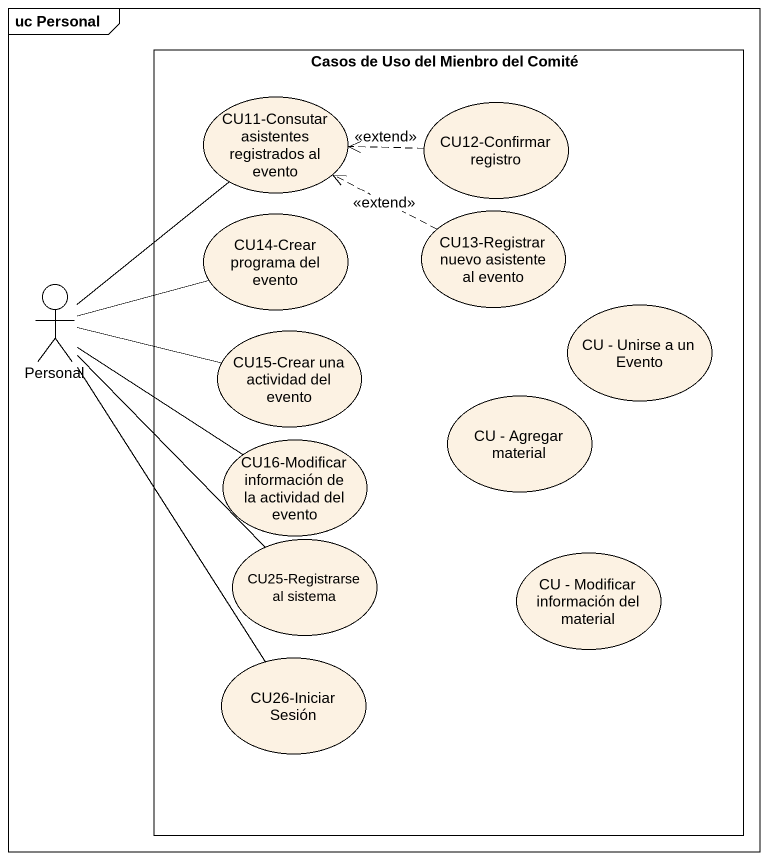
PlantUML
@startuml
mainframe uc Personal
rectangle "Casos de Uso del Mienbro del Comité" as Casos_de_Uso_del_Mienbro {
  usecase "CU11-Consutar asistentes registrados al evento" as CU11_Consutar_asistentes
  usecase "CU12-Confirmar registro" as CU12_Confirmar_registro
  usecase "CU14-Crear programa del evento" as CU14_Crear_programa_del
  usecase "CU13-Registrar nuevo asistente al evento" as CU13_Registrar_nuevo
  usecase "CU - Unirse a un Evento" as CU_Unirse_a_un_Evento
  usecase "CU15-Crear una actividad del evento" as CU15_Crear_una_actividad
  usecase "CU - Agregar material" as CU_Agregar_material
  usecase "CU16-Modificar información de la actividad del evento" as CU16_Modificar_información
  usecase "CU25-Registrarse al sistema" as CU25_Registrarse_al_sistema
  usecase "CU - Modificar información del material" as CU_Modificar_información
  usecase "CU26-Iniciar Sesión" as CU26_Iniciar_Sesión
}
actor Personal
CU12_Confirmar_registro .left.> CU11_Consutar_asistentes : <<extend>>
CU13_Registrar_nuevo .left.> CU11_Consutar_asistentes : <<extend>>
Personal -up- CU11_Consutar_asistentes
Personal -right- CU14_Crear_programa_del
Personal -right- CU15_Crear_una_actividad
Personal -right- CU16_Modificar_información
Personal -- CU25_Registrarse_al_sistema
Personal -- CU26_Iniciar_Sesión
@enduml
